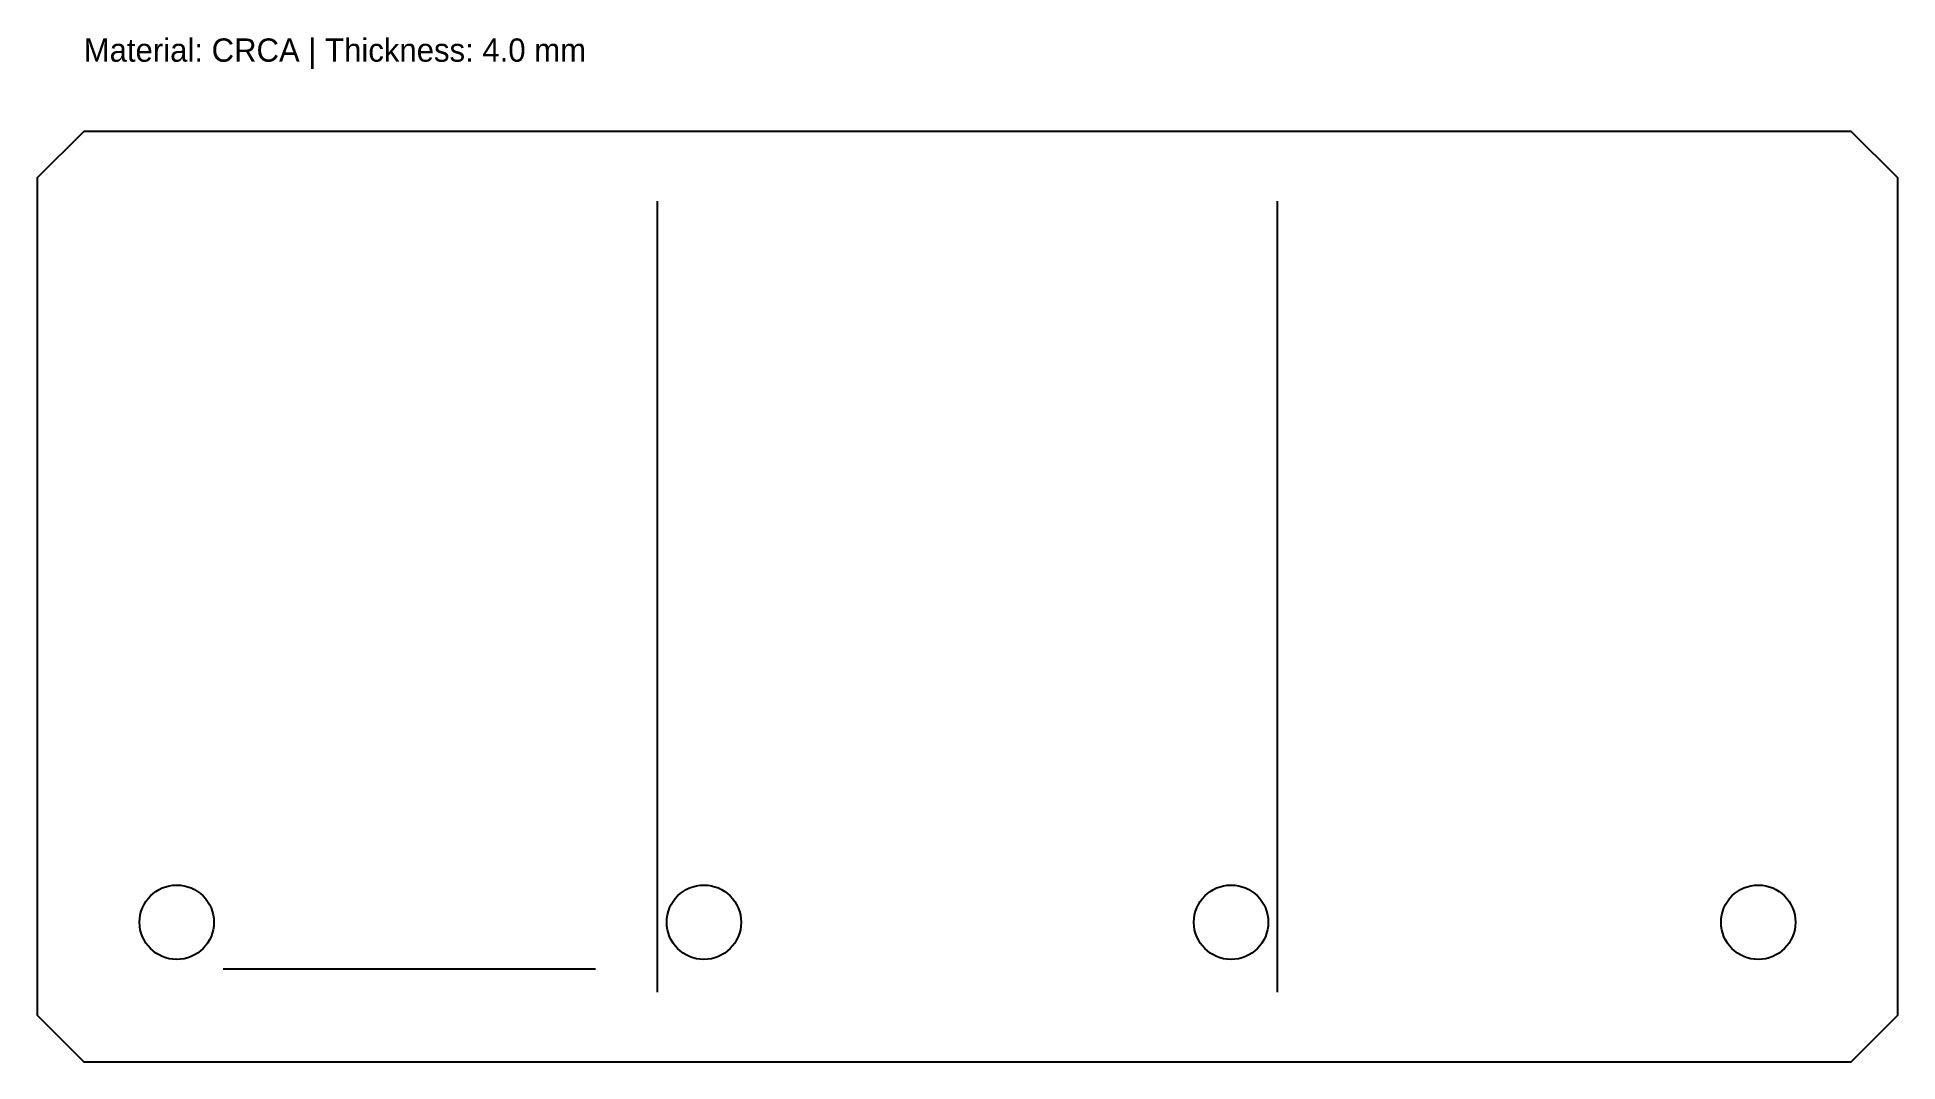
# Model space of a CAD drawing. Header units: metres. Extents: x 0 to 400, y 0 to 220.
import ezdxf

# ---------------------------------------------------------------- set-up
doc = ezdxf.new("R2010")
doc.units = ezdxf.units.M

msp = doc.modelspace()

# ---------------------------------------------------------------- linework, layer by layer
at = {"layer": 'BEND'}
for p, q in [((133.33, 15), (133.33, 185)), ((266.67, 15), (266.67, 185))]:
    msp.add_line(p, q, dxfattribs=at)
at = {"layer": 'CUT'}
msp.add_lwpolyline([(10, 0), (390, 0), (400, 10), (400, 190), (390, 200), (10, 200), (0, 190), (0, 10)], close=True, dxfattribs=at)
at = {"layer": 'HOLES'}
for centre in [(30, 30), (143.33, 30), (256.67, 30), (370, 30)]:
    msp.add_circle(centre, 8, dxfattribs=at)
at = {"layer": 'WELDS', "linetype": 'CONTINUOUS'}
msp.add_line((40, 20), (120, 20), dxfattribs=at)

# ---------------------------------------------------------------- texts
at = {"layer": 'NOTES'}
msp.add_text('Material: CRCA | Thickness: 4.0 mm', height=5, dxfattribs=at).set_placement((10, 215))

doc.saveas('drawing.dxf')
